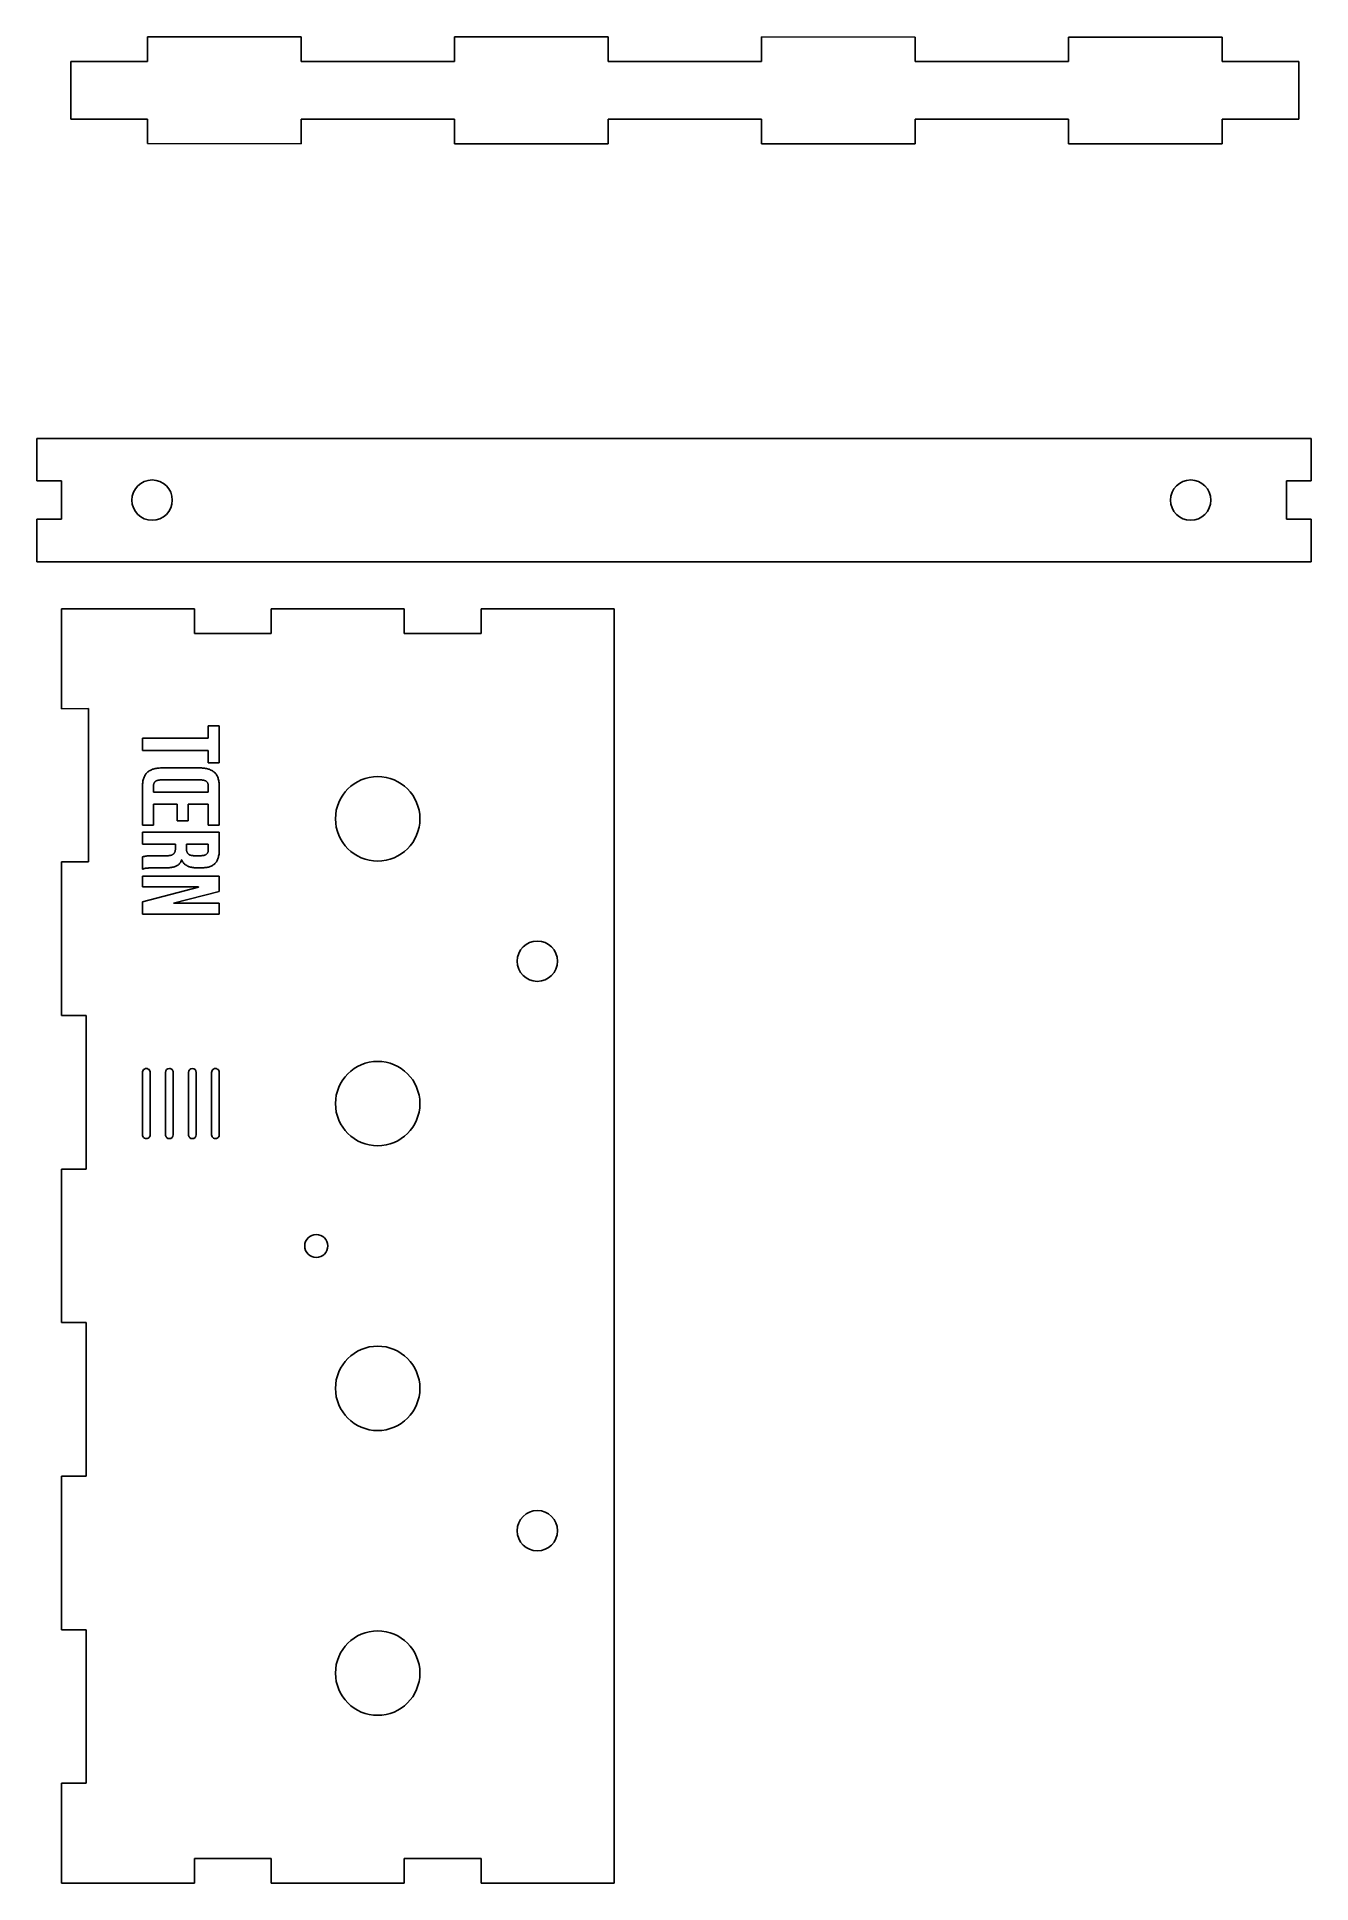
# Model space of a CAD drawing. Header units: millimetres. Extents: x 171 to 337, y -325 to -84.
import ezdxf

# ---------------------------------------------------------------- set-up
doc = ezdxf.new("R2010")
doc.units = ezdxf.units.MM
doc.layers.add('GRAVUR', color=3, linetype='Continuous')
doc.layers.add('SCHNITT', color=7, linetype='Continuous')

msp = doc.modelspace()

# ---------------------------------------------------------------- linework, layer by layer
at = {"layer": 'GRAVUR'}
for p, q in [((193.17, -175.73), (193.17, -174.09)), ((193.17, -174.09), (194.6, -174.09)), ((194.6, -174.09), (194.6, -178.94)), ((184.6, -177.3), (184.6, -175.73)), ((184.6, -175.73), (193.17, -175.73)), ((193.17, -177.3), (184.6, -177.3)), ((193.17, -178.94), (193.17, -177.3)), ((187.07, -179.59), (192.13, -179.59)), ((194.6, -178.94), (193.17, -178.94)), ((184.6, -187.04), (184.6, -181.93)), ((186.03, -181.96), (186.03, -182.76)), ((186.03, -182.76), (193.17, -182.76)), ((192.2, -181.16), (187, -181.16)), ((193.17, -182.76), (193.17, -181.96)), ((194.6, -181.93), (194.6, -187.04)), ((189.1, -184.33), (186.03, -184.33)), ((186.03, -184.33), (186.03, -187.04)), ((189.1, -186.49), (189.1, -184.33)), ((193.17, -184.33), (190.53, -184.33)), ((190.53, -184.33), (190.53, -186.49)), ((193.17, -187.04), (193.17, -184.33)), ((186.03, -187.04), (184.6, -187.04)), ((190.53, -186.49), (189.1, -186.49)), ((194.6, -187.04), (193.17, -187.04)), ((184.6, -189.52), (184.6, -187.94)), ((184.6, -187.94), (194.6, -187.94)), ((188.89, -189.52), (184.6, -189.52)), ((188.89, -190.06), (188.89, -189.52)), ((193.17, -189.52), (190.32, -189.52)), ((190.32, -189.52), (190.32, -190.09)), ((193.17, -190.23), (193.17, -189.52)), ((194.6, -187.94), (194.6, -190.27)), ((184.6, -192.79), (184.6, -191.19)), ((185.83, -191.04), (187.66, -191.04)), ((189.72, -191.57), (189.69, -191.57)), ((191.37, -191.03), (192.15, -191.03)), ((184.6, -195.1), (184.6, -193.7)), ((184.6, -193.7), (194.6, -193.7)), ((187.57, -192.62), (185.82, -192.62)), ((192.3, -192.6), (191.69, -192.6)), ((194.6, -193.7), (194.6, -195.67)), ((191.9, -195.1), (184.6, -195.1)), ((184.6, -197.02), (191.9, -195.13)), ((184.6, -198.63), (184.6, -197.02)), ((194.6, -195.67), (188.62, -197.2)), ((188.62, -197.2), (188.62, -197.23)), ((191.9, -195.13), (191.9, -195.1)), ((194.6, -198.63), (184.6, -198.63)), ((188.62, -197.23), (194.6, -197.23)), ((194.6, -197.23), (194.6, -198.63))]:
    msp.add_line(p, q, dxfattribs=at)
for points in [[(184.6, -181.93), (184.61, -181.79), (184.61, -181.65), (184.63, -181.51), (184.64, -181.38), (184.66, -181.26), (184.69, -181.13), (184.72, -181.02), (184.76, -180.91), (184.8, -180.8), (184.85, -180.7), (184.9, -180.6), (184.96, -180.5), (185.02, -180.41), (185.08, -180.33), (185.16, -180.25), (185.23, -180.17)], [(185.23, -180.17), (185.31, -180.1), (185.4, -180.04), (185.49, -179.97), (185.58, -179.92), (185.68, -179.86), (185.79, -179.82), (185.89, -179.77), (186.01, -179.73), (186.12, -179.7), (186.25, -179.67), (186.37, -179.65), (186.5, -179.62), (186.64, -179.61), (186.78, -179.6), (186.93, -179.59), (187.07, -179.59)], [(192.13, -179.59), (192.28, -179.59), (192.43, -179.6), (192.57, -179.61), (192.7, -179.62), (192.83, -179.65), (192.96, -179.67), (193.08, -179.7), (193.2, -179.73), (193.31, -179.77), (193.42, -179.82), (193.52, -179.86), (193.62, -179.92), (193.72, -179.97), (193.81, -180.04), (193.89, -180.1), (193.97, -180.17)], [(193.97, -180.17), (194.05, -180.25), (194.12, -180.33), (194.19, -180.41), (194.25, -180.5), (194.31, -180.6), (194.36, -180.7), (194.4, -180.8), (194.45, -180.91), (194.48, -181.02), (194.51, -181.13), (194.54, -181.26), (194.56, -181.38), (194.58, -181.51), (194.59, -181.65), (194.6, -181.79), (194.6, -181.93)], [(186.26, -181.36), (186.23, -181.39), (186.21, -181.42), (186.18, -181.45), (186.16, -181.48), (186.14, -181.51), (186.12, -181.54), (186.1, -181.58), (186.09, -181.62), (186.08, -181.65), (186.06, -181.69), (186.05, -181.73), (186.05, -181.78), (186.04, -181.82), (186.04, -181.87), (186.03, -181.91), (186.03, -181.96)], [(187, -181.16), (186.94, -181.16), (186.88, -181.16), (186.82, -181.17), (186.76, -181.17), (186.71, -181.18), (186.66, -181.19), (186.61, -181.2), (186.56, -181.21), (186.52, -181.22), (186.47, -181.24), (186.43, -181.25), (186.39, -181.27), (186.36, -181.29), (186.32, -181.31), (186.29, -181.34), (186.26, -181.36)], [(192.95, -181.36), (192.92, -181.34), (192.88, -181.31), (192.85, -181.29), (192.81, -181.27), (192.78, -181.25), (192.73, -181.24), (192.69, -181.22), (192.65, -181.21), (192.6, -181.2), (192.55, -181.19), (192.5, -181.18), (192.44, -181.17), (192.39, -181.17), (192.33, -181.16), (192.27, -181.16), (192.2, -181.16)], [(193.17, -181.96), (193.17, -181.91), (193.17, -181.87), (193.17, -181.82), (193.16, -181.78), (193.15, -181.73), (193.14, -181.69), (193.13, -181.65), (193.12, -181.62), (193.1, -181.58), (193.09, -181.54), (193.07, -181.51), (193.05, -181.48), (193.02, -181.45), (193, -181.42), (192.97, -181.39), (192.95, -181.36)], [(184.6, -191.19), (184.72, -191.15), (184.84, -191.12), (184.95, -191.09), (185.06, -191.07)], [(185.06, -191.07), (185.09, -191.07), (185.12, -191.07), (185.15, -191.06), (185.19, -191.06), (185.23, -191.06), (185.27, -191.06), (185.31, -191.05), (185.36, -191.05), (185.41, -191.05), (185.46, -191.05), (185.52, -191.05), (185.57, -191.05), (185.64, -191.05), (185.7, -191.05), (185.76, -191.05), (185.83, -191.04)], [(188.99, -192.37), (188.92, -192.4), (188.85, -192.43), (188.78, -192.46), (188.7, -192.48), (188.62, -192.5), (188.54, -192.52), (188.46, -192.54), (188.37, -192.56), (188.28, -192.57), (188.19, -192.58), (188.09, -192.59), (188, -192.6), (187.89, -192.61), (187.79, -192.61), (187.68, -192.62), (187.57, -192.62)], [(187.66, -191.04), (187.74, -191.04), (187.83, -191.04), (187.9, -191.04), (187.98, -191.03), (188.05, -191.02), (188.12, -191.01), (188.18, -191), (188.24, -190.99), (188.3, -190.97), (188.36, -190.96), (188.41, -190.94), (188.46, -190.92), (188.5, -190.89), (188.54, -190.87), (188.58, -190.84), (188.62, -190.82)], [(188.62, -190.82), (188.65, -190.79), (188.68, -190.76), (188.71, -190.72), (188.74, -190.69), (188.76, -190.65), (188.78, -190.61), (188.8, -190.57), (188.82, -190.52), (188.84, -190.47), (188.85, -190.42), (188.86, -190.37), (188.87, -190.31), (188.88, -190.25), (188.88, -190.19), (188.89, -190.13), (188.89, -190.06)], [(189.69, -191.57), (189.67, -191.64), (189.64, -191.71), (189.61, -191.78), (189.58, -191.84), (189.55, -191.9), (189.51, -191.95), (189.47, -192.01), (189.43, -192.06), (189.38, -192.11), (189.34, -192.15), (189.28, -192.2), (189.23, -192.24), (189.17, -192.28), (189.12, -192.31), (189.05, -192.34), (188.99, -192.37)], [(191.69, -192.6), (191.59, -192.6), (191.5, -192.6), (191.41, -192.59), (191.32, -192.59), (191.23, -192.58), (191.15, -192.57), (191.06, -192.55), (190.98, -192.54), (190.9, -192.52), (190.83, -192.5), (190.75, -192.48), (190.68, -192.46), (190.61, -192.43), (190.55, -192.41), (190.48, -192.38), (190.42, -192.34), (190.36, -192.31), (190.3, -192.28), (190.24, -192.24), (190.19, -192.2), (190.14, -192.16), (190.09, -192.12), (190.04, -192.07), (190, -192.02), (189.95, -191.97), (189.91, -191.92), (189.87, -191.87), (189.84, -191.81), (189.81, -191.76), (189.77, -191.7), (189.74, -191.64), (189.72, -191.57)], [(190.32, -190.09), (190.32, -190.15), (190.32, -190.2), (190.33, -190.26), (190.33, -190.31), (190.34, -190.36), (190.35, -190.41), (190.36, -190.45), (190.38, -190.5), (190.39, -190.54), (190.41, -190.58), (190.43, -190.62), (190.45, -190.66), (190.48, -190.69), (190.5, -190.73), (190.53, -190.76), (190.56, -190.79)], [(190.56, -190.79), (190.59, -190.82), (190.63, -190.84), (190.66, -190.87), (190.7, -190.89), (190.74, -190.92), (190.79, -190.94), (190.84, -190.95), (190.89, -190.97), (190.94, -190.98), (190.99, -191), (191.05, -191.01), (191.11, -191.02), (191.17, -191.02), (191.24, -191.03), (191.3, -191.03), (191.37, -191.03)], [(192.15, -191.03), (192.21, -191.03), (192.28, -191.03), (192.34, -191.02), (192.4, -191.02), (192.46, -191.01), (192.51, -191), (192.56, -190.99), (192.61, -190.98), (192.66, -190.97), (192.71, -190.95), (192.75, -190.94), (192.79, -190.92), (192.83, -190.9), (192.87, -190.88), (192.9, -190.85), (192.93, -190.83)], [(194.03, -192.04), (193.96, -192.11), (193.88, -192.18), (193.8, -192.23), (193.71, -192.29), (193.62, -192.34), (193.53, -192.38), (193.43, -192.43), (193.32, -192.46), (193.21, -192.5), (193.1, -192.52), (192.98, -192.55), (192.85, -192.57), (192.72, -192.58), (192.59, -192.59), (192.45, -192.6), (192.3, -192.6)], [(192.93, -190.83), (192.96, -190.81), (192.99, -190.78), (193.01, -190.75), (193.04, -190.72), (193.06, -190.69), (193.08, -190.66), (193.1, -190.62), (193.11, -190.59), (193.13, -190.55), (193.14, -190.51), (193.15, -190.47), (193.16, -190.42), (193.17, -190.38), (193.17, -190.33), (193.17, -190.28), (193.17, -190.23)], [(194.6, -190.27), (194.6, -190.42), (194.59, -190.57), (194.58, -190.71), (194.57, -190.84), (194.55, -190.97), (194.52, -191.09), (194.49, -191.21), (194.46, -191.32), (194.42, -191.43), (194.38, -191.53), (194.33, -191.63), (194.28, -191.73), (194.23, -191.81), (194.17, -191.9), (194.1, -191.97), (194.03, -192.04)], [(185.12, -192.64), (185.05, -192.65), (184.99, -192.66), (184.92, -192.68), (184.86, -192.69), (184.8, -192.71), (184.73, -192.74), (184.67, -192.76), (184.6, -192.79)], [(185.82, -192.62), (185.71, -192.62), (185.61, -192.62), (185.52, -192.62), (185.43, -192.62), (185.34, -192.63), (185.26, -192.63), (185.19, -192.64), (185.12, -192.64)]]:
    msp.add_lwpolyline(points, dxfattribs=at)
at = {"layer": 'SCHNITT'}
for p, q in [((205.26, -84.36), (185.26, -84.35)), ((185.26, -84.35), (185.26, -87.55)), ((205.26, -87.56), (205.26, -84.36)), ((225.26, -84.36), (225.26, -87.56)), ((245.26, -84.36), (225.26, -84.36)), ((245.26, -87.56), (245.26, -84.36)), ((285.26, -84.37), (265.26, -84.36)), ((265.26, -84.36), (265.26, -87.56)), ((285.26, -87.57), (285.26, -84.37)), ((305.26, -84.37), (305.26, -87.57)), ((325.26, -84.37), (305.26, -84.37)), ((325.26, -87.57), (325.26, -84.37)), ((185.26, -87.55), (175.26, -87.55)), ((175.26, -87.55), (175.26, -95.05)), ((225.26, -87.56), (205.26, -87.56)), ((265.26, -87.56), (245.26, -87.56)), ((305.26, -87.57), (285.26, -87.57)), ((335.26, -87.57), (325.26, -87.57)), ((335.26, -95.07), (335.26, -87.57)), ((175.26, -95.05), (185.26, -95.05)), ((185.26, -95.05), (185.26, -98.25)), ((205.26, -95.06), (225.26, -95.06)), ((205.26, -98.26), (205.26, -95.06)), ((225.26, -95.06), (225.26, -98.26)), ((245.26, -95.06), (265.26, -95.06)), ((245.26, -98.26), (245.26, -95.06)), ((265.26, -95.06), (265.26, -98.26)), ((285.26, -98.27), (285.26, -95.07)), ((285.26, -95.07), (305.26, -95.07)), ((305.26, -95.07), (305.26, -98.27)), ((325.26, -95.07), (335.26, -95.07)), ((325.26, -98.27), (325.26, -95.07)), ((185.26, -98.25), (205.26, -98.26)), ((225.26, -98.26), (245.26, -98.26)), ((265.26, -98.26), (285.26, -98.27)), ((305.26, -98.27), (325.26, -98.27)), ((170.85, -136.65), (336.85, -136.65)), ((170.85, -142.2), (170.85, -136.65)), ((336.85, -136.65), (336.85, -142.2)), ((174.05, -142.2), (170.85, -142.2)), ((174.05, -147.2), (174.05, -142.2)), ((336.85, -142.2), (333.65, -142.2)), ((333.65, -142.2), (333.65, -147.2)), ((170.85, -152.75), (170.85, -147.2)), ((170.85, -147.2), (174.05, -147.2)), ((333.65, -147.2), (336.85, -147.2)), ((336.85, -147.2), (336.85, -152.75)), ((336.85, -152.75), (170.85, -152.75)), ((174.04, -158.87), (191.37, -158.87)), ((174.04, -171.89), (174.04, -158.87)), ((191.37, -158.87), (191.37, -162.07)), ((201.37, -162.07), (201.37, -158.87)), ((201.37, -158.87), (218.71, -158.87)), ((218.71, -158.87), (218.71, -162.07)), ((228.71, -162.07), (228.71, -158.87)), ((228.71, -158.87), (246.04, -158.87)), ((246.04, -158.87), (246.04, -324.87)), ((191.37, -162.07), (201.37, -162.07)), ((218.71, -162.07), (228.71, -162.07)), ((177.58, -171.84), (174.04, -171.89)), ((177.58, -191.84), (177.58, -171.84)), ((174.04, -211.84), (174.04, -191.84)), ((174.04, -191.84), (177.58, -191.84)), ((177.24, -211.86), (174.04, -211.84)), ((177.24, -231.86), (177.24, -211.86)), ((184.6, -227.39), (184.6, -219.25)), ((185.6, -219.25), (185.6, -227.39)), ((187.6, -227.39), (187.6, -219.25)), ((188.6, -219.25), (188.6, -227.39)), ((190.6, -227.39), (190.6, -219.25)), ((191.6, -219.25), (191.6, -227.39)), ((193.6, -227.39), (193.6, -219.25)), ((194.6, -219.25), (194.6, -227.39)), ((174.04, -251.86), (174.04, -231.86)), ((174.04, -231.86), (177.24, -231.86)), ((177.24, -251.86), (174.04, -251.86)), ((177.24, -271.86), (177.24, -251.86)), ((174.04, -291.86), (174.04, -271.86)), ((174.04, -271.86), (177.24, -271.86)), ((177.24, -291.86), (174.04, -291.86)), ((177.24, -311.86), (177.24, -291.86)), ((174.04, -324.87), (174.04, -311.86)), ((174.04, -311.86), (177.24, -311.86)), ((191.37, -321.67), (191.37, -324.87)), ((201.37, -321.67), (191.37, -321.67)), ((201.37, -324.87), (201.37, -321.67)), ((218.71, -321.67), (218.71, -324.87)), ((228.71, -321.67), (218.71, -321.67)), ((228.71, -324.87), (228.71, -321.67)), ((191.37, -324.87), (174.04, -324.87)), ((218.71, -324.87), (201.37, -324.87)), ((246.04, -324.87), (228.71, -324.87))]:
    msp.add_line(p, q, dxfattribs=at)
for centre, radius in [((185.85, -144.7), 2.63), ((321.16, -144.7), 2.63), ((215.24, -186.22), 5.5), ((236.04, -204.77), 2.63), ((215.24, -223.32), 5.5), ((207.24, -241.87), 1.5), ((215.24, -260.42), 5.5), ((236.04, -278.97), 2.63), ((215.24, -297.52), 5.5)]:
    msp.add_circle(centre, radius, dxfattribs=at)
for centre, start, end in [((185.1, -219.25), 59.9931, 180), ((185.1, -219.25), 0, 59.9931), ((188.1, -219.25), 90.0686, 180), ((188.1, -219.25), 0, 90.0686), ((191.1, -219.25), 0, 180), ((194.1, -219.25), 120.0039, 180), ((194.1, -219.25), 0, 120.0039), ((185.1, -227.39), 180, 299.9951), ((185.1, -227.39), 299.9951, 0), ((188.1, -227.39), 180, 270.9848), ((188.1, -227.39), 270.9848, 0), ((191.1, -227.39), 180, 270.0129), ((191.1, -227.39), 270.0129, 0), ((194.1, -227.39), 180, 240.0086), ((194.1, -227.39), 240.0086, 0)]:
    msp.add_arc(centre, 0.5, start, end, dxfattribs=at)

doc.saveas('drawing.dxf')
